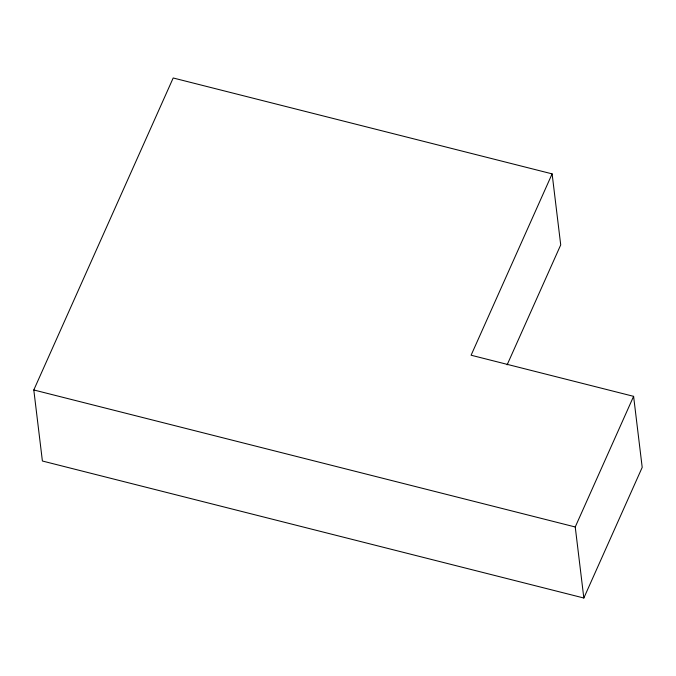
<?xml version="1.0" encoding="UTF-8"?>
<svg xmlns="http://www.w3.org/2000/svg" width="676" height="676" viewBox="0 0 676 676"><rect width="100%" height="100%" fill="white"/><g stroke="black" fill="none" stroke-linecap="round" stroke-linejoin="round"><path stroke-width="1.01" d="M552.115 173.867L471.096 355.221L633.606 396.339L642.2 467.378L583.836 598.015L42.394 461.015L33.8 389.967L173.191 77.985L552.115 173.867L560.717 244.906L507.127 364.846M583.836 598.015L575.234 526.976L633.606 396.339M33.8 389.967L575.234 526.976"/></g></svg>
